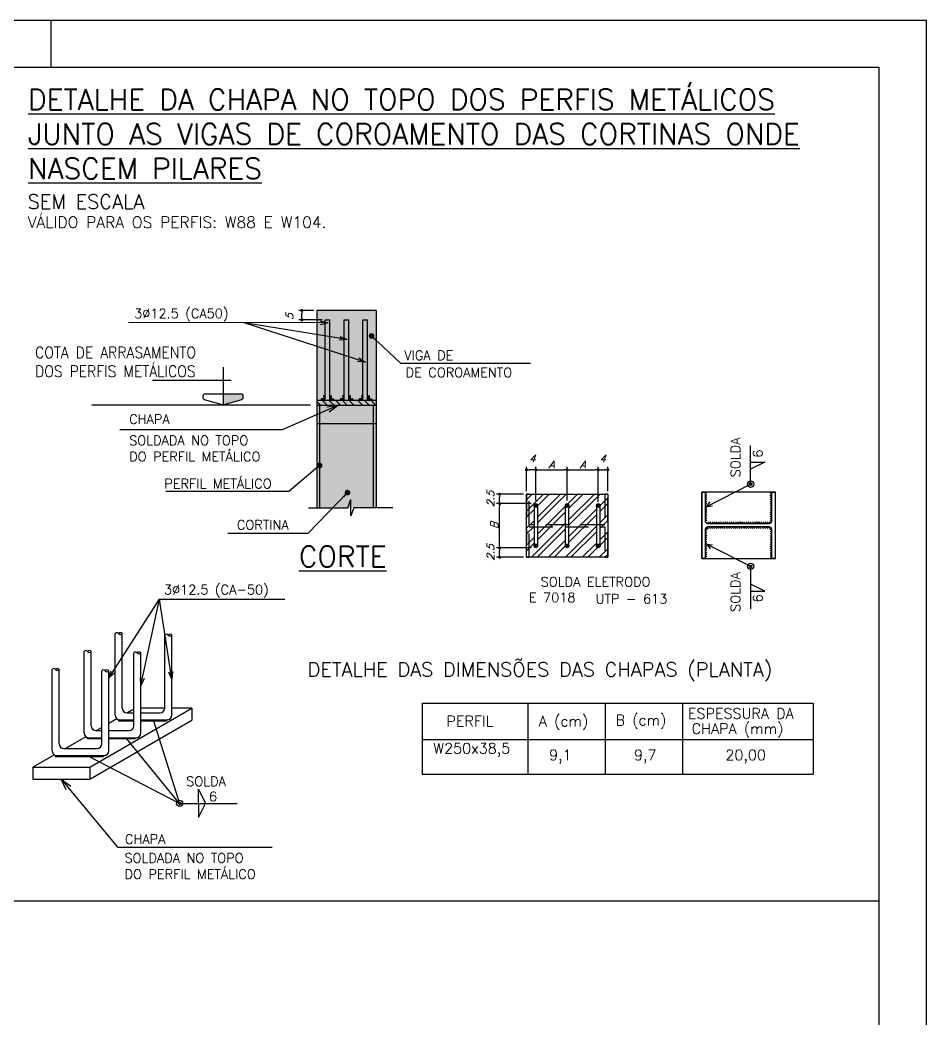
# Model space of a CAD drawing. Header units: millimetres. Extents: x -4122 to 5523, y -2094 to 2406.
# Drawn here: x 4565 to 5523, y 1349 to 2406 of the extents above; entities that cross this region are included whole.
import ezdxf

# ---------------------------------------------------------------- set-up
doc = ezdxf.new("R2010")
doc.units = ezdxf.units.MM
doc.header["$LTSCALE"] = 50
doc.linetypes.add('DASHED', pattern=[0.75, 0.5, -0.25])
for name, color, linetype in [('F-AUX', 2, 'Continuous'), ('F-AUX-RED', 1, 'Continuous'), ('F-AUX-YELLOW', 2, 'Continuous'), ('F-CORTE', 4, 'Continuous'), ('F-COTAS', 106, 'Continuous'), ('F-FERRO', 1, 'Continuous'), ('F-HACHURA', 1, 'Continuous'), ('F-LEADER', 1, 'Continuous'), ('F-MARGEM', 1, 'Continuous'), ('F-METÁLICA', 4, 'Continuous'), ('F-SOLIDO', 71, 'Continuous'), ('F-TEXTO', 6, 'Continuous')]:
    doc.layers.add(name, color=color, linetype=linetype)
doc.styles.add('CP-TEXT-INCL', font='simplex.shx', dxfattribs={"oblique": 20})
doc.styles.add('CP-TEXTO', font='simplex.shx')
doc.styles.add('MCP', font='simplex.shx')
doc.styles.add('R80R', font='simplex.shx', dxfattribs={"width": 1.05})
doc.styles.add('ROMANS', font='simplex.shx')
doc.dimstyles.new('CP-COTAS-50', dxfattribs={"dimscale": 0.64, "dimtxt": 12.5, "dimasz": 5, "dimexe": 5, "dimexo": 5, "dimgap": 2.5, "dimtad": 1, "dimdec": 1, "dimdsep": 46, "dimtxsty": 'CP-TEXT-INCL', "dimblk1": 'DOT', "dimblk2": 'DOT', "dimsah": 1, "dimcen": 9, "dimclrd": 256, "dimclre": 256, "dimclrt": 256, "dimadec": 0, "dimazin": 0, "dimtfac": 1, "dimtdec": 1, "dimtmove": 2, "dimatfit": 3, "dimldrblk": 'DOT', "dimfxl": 0, "dimtolj": 1, "dimarcsym": 0})
doc.dimstyles.new('CP-COTAS-75', dxfattribs={"dimscale": 0.8, "dimtxt": 18.75, "dimasz": 7.5, "dimexe": 7.5, "dimexo": 7.5, "dimgap": 3.75, "dimtad": 1, "dimdsep": 46, "dimtxsty": 'CP-TEXT-INCL', "dimblk1": 'DOT', "dimblk2": 'DOT', "dimsah": 1, "dimcen": 13.5, "dimclrd": 256, "dimclre": 256, "dimclrt": 256, "dimadec": 0, "dimazin": 0, "dimtfac": 1, "dimtofl": 0, "dimtmove": 2, "dimatfit": 3, "dimldrblk": 'DOT', "dimfxl": 0, "dimtolj": 1, "dimarcsym": 0})
pattern_1 = [(35, (-1987.5182, 167.7012), (-0.60642803, 0.86606898), [])]
pattern_2 = [(135, (8868.2965, 5933.8304), (-1.1214095, -1.1214095), [])]

# ---------------------------------------------------------------- blocks, each defined once
blk = doc.blocks.new('A0-4L_900')
at = {"layer": 'F-MARGEM', "color": 2}
blk.add_line((174.4, 90), (174.4, 89), dxfattribs=at)
blk.add_lwpolyline([(0, 0), (0, 90), (192.9, 90), (192.9, 0)], close=True, dxfattribs=at)
at = {"layer": 'F-MARGEM', "color": 7}
blk.add_lwpolyline([(2.5, 89), (191.9, 89), (191.9, 1), (2.5, 1)], close=True, dxfattribs=at)
blk = doc.blocks.new('_DOT')
at = {"color": 0, "linetype": 'ByBlock'}
blk.add_line((-0.5, 0), (-1, 0), dxfattribs=at)
at = {"color": 0, "linetype": 'ByBlock', "const_width": 0.5}
blk.add_lwpolyline([(-0.25, 0, 1), (0.25, 0, 1)], format="xyb", close=True, dxfattribs=at)
blk = doc.blocks.new('*D368')
at = {"layer": 'DEFPOINTS', "color": 0, "transparency": 16777216}
for p in [(4863.2, 2098.6), (4878.8, 2098.6), (4887.7, 2088.7)]:
    blk.add_point(p, dxfattribs=at)
at = {"layer": 'F-COTAS', "lineweight": -2, "transparency": 16777216}
for p, q in [((4875.6, 2098.6), (4860, 2098.6)), ((4863.2, 2091.9), (4863.2, 2095.4)), ((4884.5, 2088.7), (4860, 2088.7))]:
    blk.add_line(p, q, dxfattribs=at)
at = {"layer": 'F-COTAS', "lineweight": -2, "transparency": 16777216, "xscale": 3.2, "yscale": 3.2, "zscale": 3.2}
for p, rotation in [((4863.2, 2098.6), 90), ((4863.2, 2088.7), 270)]:
    blk.add_blockref('_DOT', p, dxfattribs=dict(at, rotation=rotation))
at = {"layer": 'F-COTAS', "transparency": 16777216, "insert": (4850, 2092.1), "char_height": 8, "attachment_point": 5, "rotation": 90, "style": 'CP-TEXT-INCL'}
blk.add_mtext('\\A1;5', dxfattribs=at)
blk = doc.blocks.new('*D369')
at = {"layer": 'DEFPOINTS', "color": 0, "transparency": 16777216}
for p in [(5100.5, 1930.3), (5100.5, 1904.5), (5110.5, 1894.6)]:
    blk.add_point(p, dxfattribs=at)
at = {"layer": 'F-COTAS', "lineweight": -2, "transparency": 16777216}
for p, q in [((5100.5, 1907.7), (5100.5, 1933.5)), ((5110.5, 1897.8), (5110.5, 1933.5)), ((5107.3, 1930.3), (5103.7, 1930.3))]:
    blk.add_line(p, q, dxfattribs=at)
at = {"layer": 'F-COTAS', "lineweight": -2, "transparency": 16777216, "xscale": 3.2, "yscale": 3.2, "zscale": 3.2, "rotation": 180}
blk.add_blockref('_DOT', (5100.5, 1930.3), dxfattribs=at)
at = {"layer": 'F-COTAS', "lineweight": -2, "transparency": 16777216, "xscale": 3.2, "yscale": 3.2, "zscale": 3.2}
blk.add_blockref('_DOT', (5110.5, 1930.3), dxfattribs=at)
at = {"layer": 'F-COTAS', "transparency": 16777216, "insert": (5106.6, 1942.3), "char_height": 8, "attachment_point": 5, "style": 'CP-TEXT-INCL'}
blk.add_mtext('\\A1;4', dxfattribs=at)
blk = doc.blocks.new('*D370')
at = {"layer": 'DEFPOINTS', "color": 0, "transparency": 16777216}
for p in [(5143.4, 1930.3), (5110.5, 1894.6), (5143.4, 1894.6)]:
    blk.add_point(p, dxfattribs=at)
at = {"layer": 'F-COTAS', "lineweight": -2, "transparency": 16777216}
for p, q in [((5110.5, 1897.8), (5110.5, 1933.5)), ((5143.4, 1897.8), (5143.4, 1933.5)), ((5113.7, 1930.3), (5140.2, 1930.3))]:
    blk.add_line(p, q, dxfattribs=at)
at = {"layer": 'F-COTAS', "lineweight": -2, "transparency": 16777216, "xscale": 3.2, "yscale": 3.2, "zscale": 3.2, "rotation": 180}
blk.add_blockref('_DOT', (5110.5, 1930.3), dxfattribs=at)
at = {"layer": 'F-COTAS', "lineweight": -2, "transparency": 16777216, "xscale": 3.2, "yscale": 3.2, "zscale": 3.2}
blk.add_blockref('_DOT', (5143.4, 1930.3), dxfattribs=at)
at = {"layer": 'F-COTAS', "transparency": 16777216, "insert": (5126.9, 1935.9), "char_height": 8, "attachment_point": 5, "style": 'CP-TEXT-INCL'}
blk.add_mtext('\\A1;A', dxfattribs=at)
blk = doc.blocks.new('*D371')
at = {"layer": 'DEFPOINTS', "color": 0, "transparency": 16777216}
for p in [(5176.4, 1930.3), (5143.4, 1894.6), (5176.4, 1893.3)]:
    blk.add_point(p, dxfattribs=at)
at = {"layer": 'F-COTAS', "lineweight": -2, "transparency": 16777216}
for p, q in [((5143.4, 1897.8), (5143.4, 1933.5)), ((5176.4, 1896.5), (5176.4, 1933.5)), ((5146.6, 1930.3), (5173.2, 1930.3))]:
    blk.add_line(p, q, dxfattribs=at)
at = {"layer": 'F-COTAS', "lineweight": -2, "transparency": 16777216, "xscale": 3.2, "yscale": 3.2, "zscale": 3.2, "rotation": 180}
blk.add_blockref('_DOT', (5143.4, 1930.3), dxfattribs=at)
at = {"layer": 'F-COTAS', "lineweight": -2, "transparency": 16777216, "xscale": 3.2, "yscale": 3.2, "zscale": 3.2}
blk.add_blockref('_DOT', (5176.4, 1930.3), dxfattribs=at)
at = {"layer": 'F-COTAS', "transparency": 16777216, "insert": (5159.9, 1935.9), "char_height": 8, "attachment_point": 5, "style": 'CP-TEXT-INCL'}
blk.add_mtext('\\A1;A', dxfattribs=at)
blk = doc.blocks.new('*D372')
at = {"layer": 'DEFPOINTS', "color": 0, "transparency": 16777216}
for p in [(5186.4, 1930.3), (5186.4, 1904.5), (5176.4, 1893.3)]:
    blk.add_point(p, dxfattribs=at)
at = {"layer": 'F-COTAS', "lineweight": -2, "transparency": 16777216}
for p, q in [((5176.4, 1896.5), (5176.4, 1933.5)), ((5186.4, 1907.7), (5186.4, 1933.5)), ((5179.6, 1930.3), (5183.2, 1930.3))]:
    blk.add_line(p, q, dxfattribs=at)
at = {"layer": 'F-COTAS', "lineweight": -2, "transparency": 16777216, "xscale": 3.2, "yscale": 3.2, "zscale": 3.2, "rotation": 180}
blk.add_blockref('_DOT', (5176.4, 1930.3), dxfattribs=at)
at = {"layer": 'F-COTAS', "lineweight": -2, "transparency": 16777216, "xscale": 3.2, "yscale": 3.2, "zscale": 3.2}
blk.add_blockref('_DOT', (5186.4, 1930.3), dxfattribs=at)
at = {"layer": 'F-COTAS', "transparency": 16777216, "insert": (5180.8, 1942.3), "char_height": 8, "attachment_point": 5, "style": 'CP-TEXT-INCL'}
blk.add_mtext('\\A1;4', dxfattribs=at)
blk = doc.blocks.new('*D373')
at = {"layer": 'DEFPOINTS', "color": 0, "transparency": 16777216}
for p in [(5072.1, 1847.9), (5108.5, 1847.9), (5100.5, 1837.9)]:
    blk.add_point(p, dxfattribs=at)
at = {"layer": 'F-COTAS', "lineweight": -2, "transparency": 16777216}
for p, q in [((5105.3, 1847.9), (5068.9, 1847.9)), ((5072.1, 1841.1), (5072.1, 1844.7)), ((5097.3, 1837.9), (5068.9, 1837.9))]:
    blk.add_line(p, q, dxfattribs=at)
at = {"layer": 'F-COTAS', "lineweight": -2, "transparency": 16777216, "xscale": 3.2, "yscale": 3.2, "zscale": 3.2}
for p, rotation in [((5072.1, 1847.9), 90), ((5072.1, 1837.9), 270)]:
    blk.add_blockref('_DOT', p, dxfattribs=dict(at, rotation=rotation))
at = {"layer": 'F-COTAS', "transparency": 16777216, "insert": (5062.5, 1842.9), "char_height": 8, "attachment_point": 5, "rotation": 90, "style": 'CP-TEXT-INCL'}
blk.add_mtext('\\A1;2.5', dxfattribs=at)
blk = doc.blocks.new('*D374')
at = {"layer": 'DEFPOINTS', "color": 0, "transparency": 16777216}
for p in [(5072.1, 1894.6), (5108.5, 1894.6), (5108.5, 1847.9)]:
    blk.add_point(p, dxfattribs=at)
at = {"layer": 'F-COTAS', "lineweight": -2, "transparency": 16777216}
for p, q in [((5105.3, 1894.6), (5068.9, 1894.6)), ((5072.1, 1851.1), (5072.1, 1891.4)), ((5105.3, 1847.9), (5068.9, 1847.9))]:
    blk.add_line(p, q, dxfattribs=at)
at = {"layer": 'F-COTAS', "lineweight": -2, "transparency": 16777216, "xscale": 3.2, "yscale": 3.2, "zscale": 3.2}
for p, rotation in [((5072.1, 1894.6), 90), ((5072.1, 1847.9), 270)]:
    blk.add_blockref('_DOT', p, dxfattribs=dict(at, rotation=rotation))
at = {"layer": 'F-COTAS', "transparency": 16777216, "insert": (5066.5, 1871.2), "char_height": 8, "attachment_point": 5, "rotation": 90, "style": 'CP-TEXT-INCL'}
blk.add_mtext('\\A1;B', dxfattribs=at)
blk = doc.blocks.new('*D375')
at = {"layer": 'DEFPOINTS', "color": 0, "transparency": 16777216}
for p in [(5072.1, 1904.5), (5100.5, 1904.5), (5108.5, 1894.6)]:
    blk.add_point(p, dxfattribs=at)
at = {"layer": 'F-COTAS', "lineweight": -2, "transparency": 16777216}
for p, q in [((5097.3, 1904.5), (5068.9, 1904.5)), ((5105.3, 1894.6), (5068.9, 1894.6)), ((5072.1, 1897.8), (5072.1, 1901.3))]:
    blk.add_line(p, q, dxfattribs=at)
at = {"layer": 'F-COTAS', "lineweight": -2, "transparency": 16777216, "xscale": 3.2, "yscale": 3.2, "zscale": 3.2}
for p, rotation in [((5072.1, 1904.5), 90), ((5072.1, 1894.6), 270)]:
    blk.add_blockref('_DOT', p, dxfattribs=dict(at, rotation=rotation))
at = {"layer": 'F-COTAS', "transparency": 16777216, "insert": (5062.5, 1899.5), "char_height": 8, "attachment_point": 5, "rotation": 90, "style": 'CP-TEXT-INCL'}
blk.add_mtext('\\A1;2.5', dxfattribs=at)

msp = doc.modelspace()

# ---------------------------------------------------------------- hatches: boundary and pattern name
at = {"layer": 'F-AUX-RED'}
h = msp.add_hatch(dxfattribs=at)
h.set_pattern_fill('ANSI31', color=256, scale=0.333, angle=350, style=0)
h.set_pattern_definition(pattern_1)
h.paths.add_polyline_path([(4654.706, 1628.433, -0.0341931), (4654.025, 1628.387), (4604.075, 1628.387), (4602.442, 1627.444), (4652.992, 1627.444)])
at = {"layer": 'F-FERRO'}
h = msp.add_hatch(color=256, dxfattribs=at)
h.dxf.hatch_style = 1
edge = h.paths.add_edge_path()
edge.add_arc((5110.459, 1892.556), 1.998, 0, 360)
h = msp.add_hatch(color=256, dxfattribs=at)
h.dxf.hatch_style = 1
edge = h.paths.add_edge_path()
edge.add_arc((5143.426, 1892.556), 1.998, 0, 360)
h = msp.add_hatch(color=256, dxfattribs=at)
h.dxf.hatch_style = 1
edge = h.paths.add_edge_path()
edge.add_arc((5176.393, 1892.556), 1.998, 0, 360)
h = msp.add_hatch(color=256, dxfattribs=at)
h.dxf.hatch_style = 1
edge = h.paths.add_edge_path()
edge.add_arc((5110.459, 1849.932), 1.998, 0, 360)
h = msp.add_hatch(color=256, dxfattribs=at)
h.dxf.hatch_style = 1
edge = h.paths.add_edge_path()
edge.add_arc((5143.426, 1849.932), 1.998, 0, 360)
h = msp.add_hatch(color=256, dxfattribs=at)
h.dxf.hatch_style = 1
edge = h.paths.add_edge_path()
edge.add_arc((5176.393, 1849.932), 1.998, 0, 360)
at = {"layer": 'F-HACHURA'}
h = msp.add_hatch(dxfattribs=at)
h.set_pattern_fill('ANSI32', color=256, scale=1.332)
h.set_pattern_definition([(45, (-21315.076, 357.32), (-8.971276, 8.971276), []), (45, (-21309.095, 357.32), (-8.971276, 8.971276), [])])
h.paths.add_polyline_path([(5186.383, 1904.544), (5100.469, 1904.544), (5100.469, 1837.944), (5186.383, 1837.944)])
h.paths.add_polyline_path([(5141.428, 1892.556, -1), (5145.424, 1892.556), (5145.424, 1849.932, -1), (5141.428, 1849.932)], flags=16)
h.paths.add_polyline_path([(5112.457, 1849.932, -1), (5108.461, 1849.932), (5108.461, 1892.556, -1), (5112.457, 1892.556)], flags=16)
h.paths.add_polyline_path([(5174.395, 1892.556, -1), (5178.391, 1892.556), (5178.391, 1849.932, -1), (5174.395, 1849.932)], flags=16)
h = msp.add_hatch(dxfattribs=at)
h.set_pattern_fill('ANSI31', color=256, scale=0.4995, angle=90, style=0)
h.set_pattern_definition(pattern_2)
h.paths.add_polyline_path([(5292.408, 1875.362, -0.41476783), (5291.182, 1876.586), (5291.163, 1906.724), (5289.365, 1906.724), (5289.384, 1876.583, 0.41362186), (5292.403, 1873.564), (5356.844, 1873.564, 0.41399164), (5359.863, 1876.587), (5359.844, 1906.724), (5358.046, 1906.724), (5358.065, 1876.587, -0.41497469), (5356.839, 1875.362)])
h = msp.add_hatch(dxfattribs=at)
h.set_pattern_fill('ANSI31', color=256, scale=0.4995, angle=90, style=0)
h.set_pattern_definition(pattern_2)
h.paths.add_polyline_path([(5289.394, 1866.945), (5289.413, 1836.794), (5291.211, 1836.794), (5291.202, 1851.758), (5291.174, 1851.797), (5291.202, 1851.794), (5291.192, 1866.944, -0.41497469), (5292.418, 1868.169), (5356.849, 1868.169, -0.41476783), (5358.075, 1866.946), (5358.094, 1836.794), (5359.892, 1836.794), (5359.873, 1866.949, 0.41362186), (5356.854, 1869.968), (5292.413, 1869.968, 0.41399164)])
at = {"layer": 'F-LEADER'}
h = msp.add_hatch(dxfattribs=at)
h.set_pattern_fill('ANSI31', color=256, scale=0.333, angle=350, style=0)
h.set_pattern_definition(pattern_1)
h.paths.add_polyline_path([(4685.358, 1666.192), (4670.645, 1666.192), (4669.013, 1665.249), (4685.358, 1665.249)])
h = msp.add_hatch(dxfattribs=at)
h.set_pattern_fill('ANSI31', color=256, scale=0.333, angle=350, style=0)
h.set_pattern_definition(pattern_1)
h.paths.add_polyline_path([(4721.276, 1666.239, -0.0341931), (4720.595, 1666.192), (4692.85, 1666.192), (4692.85, 1665.249), (4719.563, 1665.249)])
h = msp.add_hatch(dxfattribs=at)
h.set_pattern_fill('ANSI31', color=256, scale=0.333, angle=350, style=0)
h.set_pattern_definition(pattern_1)
h.paths.add_polyline_path([(4651.528, 1647.289), (4637.905, 1647.289), (4636.272, 1646.347), (4651.528, 1646.347)])
h = msp.add_hatch(dxfattribs=at)
h.set_pattern_fill('ANSI31', color=256, scale=0.333, angle=350, style=0)
h.set_pattern_definition(pattern_1)
h.paths.add_polyline_path([(4688.536, 1647.336, -0.0341931), (4687.855, 1647.289), (4659.02, 1647.289), (4659.02, 1646.347), (4686.822, 1646.347)])
at = {"layer": 'F-SOLIDO'}
for points in [[(4941.509, 2098.649), (4878.771, 2098.649), (4878.771, 1978.769), (4878.771, 1890.266), (4941.509, 1890.266), (4941.509, 1978.769)], [(4798.843, 2010.621, -0.41421356), (4800.841, 2008.623), (4800.841, 2006.113, -0.33120617), (4799.417, 2004.199), (4780.436, 1998.805, -0.07299342), (4779.862, 1998.721), (4779.862, 2010.621)]]:
    msp.add_hatch(color=256, dxfattribs=at).paths.add_polyline_path(points)

# ---------------------------------------------------------------- linework, layer by layer
at = {"layer": 'F-AUX', "color": 2}
for p, q in [((4779.862, 2038.792), (4779.862, 1998.721)), ((4788.253, 2024.742), (4705.307, 2024.742))]:
    msp.add_line(p, q, dxfattribs=at)
at = {"layer": 'F-AUX', "color": 1}
for p, q in [((4872.111, 1998.749), (4641.076, 1998.749)), ((4911.623, 1890.266), (4914.735, 1898.818)), ((4914.735, 1881.714), (4914.735, 1898.818)), ((4870.213, 1890.266), (4911.623, 1890.266)), ((4917.848, 1890.266), (4914.735, 1881.714)), ((4959.257, 1890.266), (4917.848, 1890.266))]:
    msp.add_line(p, q, dxfattribs=at)
at = {"layer": 'F-AUX'}
for p, q in [((5337.424, 1915.141), (5337.424, 1956.062)), ((5337.424, 1938.493), (5352.472, 1938.493)), ((5352.472, 1938.493), (5337.424, 1931.154)), ((5337.424, 1938.493), (5352.472, 1938.493)), ((5352.472, 1938.493), (5337.424, 1931.154)), ((5291.174, 1891.721), (5337.424, 1915.141)), ((5291.174, 1891.721), (5294.567, 1896.546)), ((5291.174, 1891.721), (5297.035, 1892.381)), ((5291.174, 1851.797), (5337.424, 1828.377)), ((5291.174, 1851.797), (5297.035, 1851.137)), ((5291.174, 1851.797), (5294.567, 1846.972)), ((5337.424, 1828.377), (5337.424, 1783.46)), ((5352.472, 1802.273), (5337.424, 1809.612)), ((5337.424, 1802.273), (5352.472, 1802.273)), ((4753.945, 1577.928), (4753.945, 1592.975)), ((4753.945, 1592.975), (4761.284, 1577.928)), ((4753.945, 1577.928), (4753.945, 1592.975)), ((4753.945, 1592.975), (4761.284, 1577.928)), ((4753.945, 1577.928), (4753.945, 1562.88)), ((4753.945, 1562.88), (4761.284, 1577.928)), ((4753.945, 1577.928), (4753.945, 1562.88)), ((4753.945, 1562.88), (4761.284, 1577.928))]:
    msp.add_line(p, q, dxfattribs=at)
at = {"layer": 'F-AUX', "color": 4}
for p, q in [((4990.355, 1683.967, 0), (4990.355, 1608.709, 0)), ((4990.355, 1683.967, 0), (5403.714, 1683.967, 0)), ((5403.714, 1683.967, 0), (5403.714, 1608.709, 0)), ((4990.355, 1608.709, 0), (5403.714, 1608.709, 0))]:
    msp.add_line(p, q, dxfattribs=at)
at = {"layer": 'F-AUX', "color": 2}
msp.add_lwpolyline([(4780.436, 1998.805, -0.14676884), (4779.288, 1998.805), (4760.307, 2004.199, -0.33120617), (4758.883, 2006.113), (4758.883, 2008.623, -0.41421356), (4760.881, 2010.621), (4798.843, 2010.621, -0.41421356), (4800.841, 2008.623), (4800.841, 2006.113, -0.33120617), (4799.417, 2004.199), (4780.436, 1998.805, -0.14676884), (4779.288, 1998.805)], format="xyb", dxfattribs=at)
at = {"layer": 'F-AUX'}
for centre, radius in [((5337.424, 1915.141), 3.347), ((5337.424, 1915.141), 1.349), ((5337.424, 1828.377), 3.347), ((5337.424, 1828.377), 1.349), ((4733.903, 1577.928), 3.347), ((4733.903, 1577.928), 1.349)]:
    msp.add_circle(centre, radius, dxfattribs=at)
at = {"layer": 'F-AUX-RED'}
msp.add_lwpolyline([(4556.603, 2355.507), (5472.834, 2355.507), (5472.834, 1474.711), (4556.603, 1474.711)], close=True, dxfattribs=at)
at = {"layer": 'F-AUX-YELLOW', "linetype": 'Continuous'}
for p, q in [((4887.662, 2003.824), (4887.662, 2088.659)), ((4887.662, 2088.659), (4892.657, 2088.659)), ((4892.657, 2003.824), (4892.657, 2088.659)), ((4907.642, 2003.824), (4907.642, 2088.659)), ((4907.642, 2088.659), (4912.637, 2088.659)), ((4912.637, 2003.824), (4912.637, 2088.659)), ((4927.622, 2003.824), (4927.622, 2088.659)), ((4927.622, 2088.659), (4932.617, 2088.659)), ((4932.617, 2003.824), (4932.617, 2088.659)), ((4887.662, 2006.432), (4885.876, 2008.219)), ((4887.662, 2008.582), (4886.345, 2008.582)), ((4886.345, 2007.614), (4886.345, 2005.148)), ((4887.662, 2007.845), (4886.925, 2008.582)), ((4892.657, 2008.582), (4893.975, 2008.582)), ((4892.657, 2007.845), (4893.395, 2008.582)), ((4892.657, 2006.432), (4894.444, 2008.219)), ((4893.975, 2007.614), (4893.975, 2005.148)), ((4907.86, 2006.432), (4906.073, 2008.219)), ((4907.86, 2008.582), (4906.542, 2008.582)), ((4906.542, 2007.614), (4906.542, 2005.148)), ((4907.86, 2007.845), (4907.122, 2008.582)), ((4912.855, 2007.845), (4913.592, 2008.582)), ((4912.855, 2008.582), (4914.173, 2008.582)), ((4912.855, 2006.432), (4914.642, 2008.219)), ((4914.173, 2007.614), (4914.173, 2005.148)), ((4927.84, 2006.432), (4926.053, 2008.219)), ((4927.84, 2008.582), (4926.522, 2008.582)), ((4926.522, 2007.614), (4926.522, 2005.148)), ((4927.84, 2007.845), (4927.102, 2008.582)), ((4932.835, 2007.845), (4933.572, 2008.582)), ((4932.835, 2008.582), (4934.153, 2008.582)), ((4932.835, 2006.432), (4934.622, 2008.219)), ((4934.153, 2007.614), (4934.153, 2005.148)), ((4878.771, 2003.824), (4878.771, 1998.749)), ((4878.771, 2003.824), (4941.509, 2003.824)), ((4882.63, 1998.749), (4878.771, 2002.608)), ((4878.771, 1998.749), (4941.509, 1998.749)), ((4878.771, 1998.749), (4878.771, 1890.266)), ((4881.768, 1998.749), (4881.768, 1890.266)), ((4884.62, 2003.824), (4883.416, 2005.027)), ((4886.345, 2005.148), (4883.798, 2005.148)), ((4889.694, 1998.749), (4884.62, 2003.824)), ((4886.032, 2003.824), (4884.708, 2005.148)), ((4887.445, 2003.824), (4886.121, 2005.148)), ((4887.662, 2005.019), (4886.345, 2006.337)), ((4896.758, 1998.749), (4891.683, 2003.824)), ((4892.657, 2005.019), (4893.975, 2006.337)), ((4892.875, 2003.824), (4894.199, 2005.148)), ((4893.975, 2005.148), (4896.522, 2005.148)), ((4894.288, 2003.824), (4895.611, 2005.148)), ((4895.7, 2003.824), (4896.904, 2005.027)), ((4903.822, 1998.749), (4898.747, 2003.824)), ((4904.817, 2003.824), (4903.614, 2005.027)), ((4906.542, 2005.148), (4903.995, 2005.148)), ((4906.23, 2003.824), (4904.906, 2005.148)), ((4910.886, 1998.749), (4905.812, 2003.824)), ((4907.642, 2003.824), (4906.319, 2005.148)), ((4907.86, 2005.019), (4906.542, 2006.337)), ((4912.855, 2005.019), (4914.173, 2006.337)), ((4917.95, 1998.749), (4912.875, 2003.824)), ((4913.072, 2003.824), (4914.396, 2005.148)), ((4914.173, 2005.148), (4916.72, 2005.148)), ((4914.485, 2003.824), (4915.809, 2005.148)), ((4915.898, 2003.824), (4917.101, 2005.027)), ((4927.012, 1998.749), (4921.938, 2003.824)), ((4924.797, 2003.824), (4923.594, 2005.027)), ((4926.522, 2005.148), (4923.975, 2005.148)), ((4926.21, 2003.824), (4924.886, 2005.148)), ((4927.622, 2003.824), (4926.299, 2005.148)), ((4927.84, 2005.019), (4926.522, 2006.337)), ((4934.076, 1998.749), (4929.001, 2003.824)), ((4932.835, 2005.019), (4934.153, 2006.337)), ((4933.052, 2003.824), (4934.376, 2005.148)), ((4934.153, 2005.148), (4936.7, 2005.148)), ((4934.465, 2003.824), (4935.789, 2005.148)), ((4935.878, 2003.824), (4937.081, 2005.027)), ((4941.14, 1998.749), (4936.065, 2003.824)), ((4938.512, 1998.749), (4938.512, 1890.266)), ((4941.509, 2003.824), (4941.509, 1998.749)), ((4941.509, 1998.749), (4941.509, 1890.266)), ((4665.65, 1671.187), (4665.65, 1757.314)), ((4673.143, 1678.679), (4673.143, 1757.314)), ((4718.098, 1678.679), (4718.098, 1755.715)), ((4725.59, 1671.187), (4725.59, 1755.715)), ((4632.91, 1652.284), (4632.91, 1738.412)), ((4640.403, 1659.777), (4640.403, 1738.412)), ((4685.358, 1659.777), (4685.358, 1736.813)), ((4692.85, 1652.284), (4692.85, 1736.813)), ((4599.08, 1633.382), (4599.08, 1719.509)), ((4606.573, 1640.874), (4606.573, 1719.509)), ((4651.528, 1640.874), (4651.528, 1717.91)), ((4659.02, 1633.382), (4659.02, 1717.91)), ((4638.778, 1616.071), (4746.923, 1678.508)), ((4678.138, 1673.684), (4685.358, 1673.684)), ((4685.358, 1677.57), (4678.628, 1673.684)), ((4718.095, 1678.508), (4692.85, 1678.508)), ((4692.85, 1673.684), (4713.103, 1673.684)), ((4746.923, 1678.508), (4725.59, 1678.508)), ((4746.923, 1678.508), (4746.923, 1665.821)), ((4638.778, 1603.383), (4746.923, 1665.821)), ((4667.534, 1667.279), (4659.02, 1662.364)), ((4670.646, 1666.192), (4669.013, 1665.249)), ((4669.013, 1665.249), (4685.358, 1665.249)), ((4670.645, 1666.192), (4685.358, 1666.192)), ((4692.85, 1666.192), (4720.595, 1666.192)), ((4692.85, 1665.249), (4719.563, 1665.249)), ((4721.276, 1666.239), (4719.563, 1665.249)), ((4634.794, 1648.377), (4613.147, 1635.879)), ((4645.398, 1654.782), (4651.528, 1654.782)), ((4651.528, 1658.038), (4645.888, 1654.782)), ((4659.02, 1654.782), (4680.363, 1654.782)), ((4637.905, 1647.289), (4636.272, 1646.347)), ((4636.272, 1646.347), (4651.528, 1646.347)), ((4637.905, 1647.289), (4651.528, 1647.289)), ((4659.02, 1647.289), (4687.855, 1647.289)), ((4659.02, 1646.347), (4686.822, 1646.347)), ((4688.536, 1647.336), (4686.822, 1646.347)), ((4601.455, 1629.129), (4578.838, 1616.071)), ((4604.075, 1628.387), (4602.442, 1627.444)), ((4602.442, 1627.444), (4652.992, 1627.444)), ((4604.075, 1628.387), (4654.025, 1628.387)), ((4611.568, 1635.879), (4646.533, 1635.879)), ((4654.706, 1628.433), (4652.992, 1627.444)), ((4578.838, 1616.071), (4578.838, 1603.383)), ((4578.838, 1616.071), (4638.778, 1616.071)), ((4638.778, 1616.071), (4638.778, 1603.383)), ((4578.838, 1603.383), (4638.778, 1603.383))]:
    msp.add_line(p, q, dxfattribs=at)
at = {"layer": 'F-AUX-YELLOW', "color": 3, "linetype": 'Continuous'}
for p, q in [((5100.469, 1837.944), (5100.469, 1904.544)), ((5100.469, 1904.544), (5186.383, 1904.544)), ((5186.383, 1904.544), (5186.383, 1837.944)), ((5186.383, 1837.944), (5100.469, 1837.944))]:
    msp.add_line(p, q, dxfattribs=at)
at = {"layer": 'F-AUX-YELLOW'}
for p, q in [((5101.985, 1683.967, 0), (5101.985, 1608.709, 0)), ((5183.513, 1683.967, 0), (5183.513, 1608.709, 0)), ((5265.323, 1683.967, 0), (5265.323, 1645.339, 0)), ((4990.355, 1645.339, 0), (5403.714, 1645.339, 0)), ((5101.985, 1645.339, 0), (5101.985, 1608.709, 0)), ((5183.513, 1645.339, 0), (5183.513, 1608.709, 0)), ((5265.323, 1645.339, 0), (5265.323, 1608.709, 0))]:
    msp.add_line(p, q, dxfattribs=at)
at = {"layer": 'F-AUX-YELLOW', "linetype": 'Continuous'}
for centre, radius, start, end in [((4886.345, 2008.098), 0.484, 90, 270), ((4893.975, 2008.098), 0.484, 270, 90), ((4906.542, 2008.098), 0.484, 90, 270), ((4914.173, 2008.098), 0.484, 270, 90), ((4926.522, 2008.098), 0.484, 90, 270), ((4934.153, 2008.098), 0.484, 270, 90), ((4883.798, 2004.486), 0.662, 90, 268.17148), ((4896.522, 2004.486), 0.662, 271.82852, 90), ((4903.995, 2004.486), 0.662, 90, 268.171436), ((4916.72, 2004.486), 0.662, 271.82852, 90), ((4923.975, 2004.486), 0.662, 90, 268.171436), ((4936.7, 2004.486), 0.662, 271.82852, 90), ((4670.645, 1671.187), 4.995, 180, 270), ((4678.138, 1678.679), 4.995, 180, 270), ((4713.103, 1678.679), 4.995, 270, 0), ((4720.595, 1671.187), 4.995, 270, 0), ((4645.398, 1659.777), 4.995, 180, 270), ((4680.363, 1659.777), 4.995, 270, 0), ((4637.905, 1652.284), 4.995, 180, 270), ((4687.855, 1652.284), 4.995, 270, 0), ((4611.568, 1640.874), 4.995, 180, 270), ((4646.533, 1640.874), 4.995, 270, 0), ((4604.075, 1633.382), 4.995, 180, 270), ((4654.025, 1633.382), 4.995, 270, 0)]:
    msp.add_arc(centre, radius, start, end, dxfattribs=at)
at = {"layer": 'F-AUX-YELLOW', "ltscale": 100}
for centre, start, end in [((4667.524, 1755.933), 36.398516, 143.601484), ((4671.27, 1755.933), 36.398516, 143.601484), ((4671.27, 1758.695), 216.398516, 323.601484), ((4719.971, 1754.335), 36.398516, 143.601484), ((4723.717, 1754.335), 36.398516, 143.601484), ((4723.717, 1757.096), 216.398516, 323.601484), ((4634.783, 1737.031), 36.398516, 143.601484), ((4638.53, 1737.031), 36.398516, 143.601484), ((4638.53, 1739.793), 216.398516, 323.601484), ((4687.231, 1735.432), 36.398516, 143.601484), ((4690.977, 1735.432), 36.398516, 143.601484), ((4690.977, 1738.194), 216.398516, 323.601484), ((4600.953, 1718.128), 36.398516, 143.601484), ((4604.7, 1718.128), 36.398516, 143.601484), ((4604.7, 1720.89), 216.398516, 323.601484), ((4653.401, 1716.529), 36.398516, 143.601484), ((4657.147, 1716.529), 36.398516, 143.601484), ((4657.147, 1719.291), 216.398516, 323.601484)]:
    msp.add_arc(centre, 2.327, start, end, dxfattribs=at)
at = {"layer": 'F-CORTE'}
for p, q in [((4878.771, 2098.649), (4878.771, 1978.769)), ((4941.509, 2098.649), (4878.771, 2098.649)), ((4941.509, 2098.649), (4941.509, 1978.769)), ((4941.509, 1978.769), (4878.771, 1978.769))]:
    msp.add_line(p, q, dxfattribs=at)
msp.add_lwpolyline([(5363.714, 1836.794), (5363.714, 1906.724), (5285.792, 1906.724), (5285.792, 1836.794)], close=True, dxfattribs=at)
at = {"layer": 'F-FERRO', "linetype": 'Continuous'}
for points in [[(5108.461, 1892.556), (5108.461, 1849.932)], [(5112.457, 1849.932), (5112.457, 1892.556)], [(5141.428, 1892.556), (5141.428, 1849.932)], [(5145.424, 1849.932), (5145.424, 1892.556)], [(5174.395, 1892.556), (5174.395, 1849.932)], [(5178.391, 1849.932), (5178.391, 1892.556)]]:
    msp.add_lwpolyline(points, dxfattribs=at)
at = {"layer": 'F-FERRO'}
for centre in [(5110.459, 1892.556), (5143.426, 1892.556), (5176.393, 1892.556), (5110.459, 1849.932), (5143.426, 1849.932), (5176.393, 1849.932)]:
    msp.add_circle(centre, 1.998, dxfattribs=at)
at = {"layer": 'F-LEADER'}
for p, q in [((4712.432, 1793.737), (4844.952, 1793.737)), ((4706.206, 1665.249), (4733.903, 1577.928)), ((4733.903, 1577.928), (4677.753, 1646.347)), ((4733.903, 1577.928), (4637.768, 1627.444)), ((4733.903, 1577.928), (4794.544, 1577.928))]:
    msp.add_line(p, q, dxfattribs=at)
at = {"layer": 'F-METÁLICA', "color": 1, "linetype": 'DASHED'}
msp.add_lwpolyline([(5100.469, 1837.944), (5103.499, 1837.944), (5103.499, 1870.228), (5183.353, 1870.228), (5183.353, 1837.944), (5186.383, 1837.944), (5186.383, 1904.544), (5183.353, 1904.544), (5183.353, 1872.26), (5103.499, 1872.26), (5103.499, 1904.544), (5100.469, 1904.544), (5100.469, 1853.595)], dxfattribs=at)
at = {"layer": 'F-METÁLICA', "color": 2, "linetype": 'DASHED', "ltscale": 20}
msp.add_lwpolyline([(5363.489, 1836.808), (5359.892, 1836.804), (5359.873, 1866.949, 0.41421356), (5356.848, 1869.968), (5292.413, 1869.968, 0.41421357), (5289.394, 1866.943), (5289.413, 1836.798), (5285.816, 1836.794), (5285.769, 1906.724), (5289.365, 1906.728), (5289.384, 1876.583, 0.41421356), (5292.409, 1873.564), (5356.844, 1873.564, 0.41421356), (5359.863, 1876.589), (5359.844, 1906.734), (5363.441, 1906.737), (5363.489, 1836.808)], format="xyb", dxfattribs=at)
at = {"layer": 'F-METÁLICA', "color": 1, "ltscale": 20}
msp.add_arc((5292.416, 1866.946), 1.224, 90.090992, 180.057915, dxfattribs=at)

# ---------------------------------------------------------------- block references
at = {"layer": 'F-MARGEM', "linetype": 'Continuous', "xscale": 50, "yscale": 50, "zscale": 50}
msp.add_blockref('A0-4L_900', (-4122.166, -2094.493), dxfattribs=at)

# ---------------------------------------------------------------- texts
at = {"layer": 'F-AUX-YELLOW', "style": 'ROMANS'}
for s, p in [('W250x38,5', (5002.057, 1630.499, 0)), ('9,1', (5124.519, 1623.441, 0)), ('9,7', (5214.11, 1623.441, 0)), ('20,00', (5310.748, 1623.441, 0))]:
    msp.add_text(s, height=11.1, dxfattribs=at).set_placement(p)
at = {"layer": 'F-TEXTO', "color": 2}
for s, height, style, p in [('SEM ESCALA', 14.985, 'CP-TEXTO', (4573.195, 2206.124)), ('3%%C12.5 (CA50)', 9.99, 'ROMANS', (4685.801, 2090.534)), ('VIGA DE', 9.99, 'ROMANS', (4971.366, 2046.239)), ('DE COROAMENTO', 9.99, 'ROMANS', (4972.755, 2028.194)), ('CHAPA ', 9.99, 'ROMANS', (4680.53, 1978.785)), ('SOLDADA NO TOPO', 9.99, 'ROMANS', (4680.53, 1956.41)), ('DO PERFIL METÁLICO', 9.99, 'ROMANS', (4680.53, 1939.284)), ('PERFIL METÁLICO', 9.99, 'ROMANS', (4717.696, 1910.68)), ('CORTINA', 9.99, 'ROMANS', (4794.392, 1867.251)), ('3%%C12.5 (CA-50)', 9.99, 'ROMANS', (4717.251, 1798.732)), ('SOLDA ELETRODO', 9.99, 'ROMANS', (5115.557, 1806.911)), ('E 7018', 9.99, 'ROMANS', (5103.07, 1790.415)), ('UTP - 613', 9.99, 'ROMANS', (5173.591, 1789.108)), ('SOLDA', 9.99, 'ROMANS', (4740.826, 1596.25)), ('CHAPA ', 9.99, 'ROMANS', (4676.064, 1535.21)), ('SOLDADA NO TOPO', 9.99, 'ROMANS', (4675.588, 1515.286)), ('DO PERFIL METÁLICO', 9.99, 'ROMANS', (4675.588, 1498.16))]:
    msp.add_text(s, height=height, dxfattribs=dict(at, style=style)).set_placement(p)
at = {"layer": 'F-TEXTO', "color": 3, "style": 'MCP', "width": 0.9}
for s, p in [('COTA DE ARRASAMENTO', (4581.063, 2048.262)), ('DOS PERFIS METÁLICOS', (4581.063, 2028.393))]:
    msp.add_text(s, height=11.988, dxfattribs=at).set_placement(p)
at = {"layer": 'F-TEXTO', "color": 2, "style": 'ROMANS'}
for p in [(5326.39, 1922.43), (5326.39, 1780.209)]:
    msp.add_text('SOLDA', height=9.99, rotation=90, dxfattribs=at).set_placement(p)
at = {"layer": 'F-TEXTO', "color": 4, "style": 'CP-TEXTO'}
for s, height, p in [('%%UCORTE', 21.8531, (4859.847, 1827.82)), ('DETALHE DAS DIMENSÕES DAS CHAPAS (PLANTA)', 14.985, (4869.041, 1711.938))]:
    msp.add_text(s, height=height, dxfattribs=at).set_placement(p)
at = {"layer": 'F-TEXTO', "color": 3, "style": 'ROMANS'}
for s, p in [('PERFIL', (5015.947, 1659.251, 0)), ('A (cm)', (5113.541, 1659.251, 0)), ('B (cm)', (5194.664, 1660.33, 0)), ('ESPESSURA DA', (5271.24, 1667.295, 0)), ('CHAPA (mm)', (5275.122, 1651.332, 0))]:
    msp.add_text(s, height=11.1, dxfattribs=at).set_placement(p)
at = {"layer": 'F-TEXTO', "insert": (4573.641, 2332.439), "char_height": 21.853125, "width": 899.19312, "attachment_point": 1, "style": 'MCP'}
msp.add_mtext('{\\LDETALHE DA CHAPA NO TOPO DOS PERFIS METÁLICOS JUNTO AS VIGAS DE COROAMENTO DAS CORTINAS ONDE NASCEM PILARES }', dxfattribs=at)
at = {"layer": 'F-TEXTO', "color": 3, "insert": (4573.319, 2197.807), "char_height": 12, "width": 830.30566, "attachment_point": 1, "style": 'CP-TEXTO'}
msp.add_mtext('VÁLIDO PARA OS PERFIS: W88 E W104. ', dxfattribs=at)
at = {"layer": 'F-TEXTO', "color": 2, "linetype": 'Continuous', "char_height": 9.99, "width": 215.82517, "attachment_point": 1, "rotation": 90, "style": 'R80R'}
for insert in [(5339.97, 1942.984), (5339.97, 1790.008)]:
    msp.add_mtext('\\A1;6', dxfattribs=dict(at, insert=insert))
at = {"layer": 'F-TEXTO', "color": 2, "linetype": 'Continuous', "insert": (4764.749, 1590.302), "char_height": 9.99, "width": 134.89073, "attachment_point": 1, "style": 'R80R'}
msp.add_mtext('\\A1;6', dxfattribs=at)

# ---------------------------------------------------------------- dimensions: what is measured, and where the dimension line sits
at = {"layer": 'F-COTAS'}
dim = msp.add_linear_dim(base=(4863.211, 2098.649), p1=(4887.662, 2088.659), p2=(4878.771, 2098.649), angle=90, text='5', dimstyle='CP-COTAS-50', dxfattribs=at)
dim.commit()
dim.dimension.update_dxf_attribs({"geometry": '*D368', "text_midpoint": (4849.955, 2092.145), "dimtype": 160})
for base, p1, p2, picture, middle in [((5100.469, 1930.263), (5110.459, 1894.554), (5100.469, 1904.544), '*D369', (5106.575, 1942.251)), ((5186.383, 1930.263), (5176.393, 1893.285), (5186.383, 1904.544), '*D372', (5180.768, 1942.251))]:
    dim = msp.add_linear_dim(base=base, p1=p1, p2=p2, text='4', dimstyle='CP-COTAS-50', dxfattribs=at)
    dim.commit()
    dim.dimension.update_dxf_attribs({"geometry": picture, "text_midpoint": middle, "dimtype": 160})
for base, p1, p2, picture, middle in [((5143.426, 1930.263), (5110.459, 1894.554), (5143.426, 1894.554), '*D370', (5126.943, 1935.863)), ((5176.393, 1930.263), (5143.426, 1894.554), (5176.393, 1893.285), '*D371', (5159.91, 1935.863))]:
    dim = msp.add_linear_dim(base=base, p1=p1, p2=p2, text='A', dimstyle='CP-COTAS-50', dxfattribs=at)
    dim.commit()
    dim.dimension.update_dxf_attribs({"geometry": picture, "text_midpoint": middle})
for base, p1, p2, text, picture, middle in [((5072.054, 1904.544), (5108.461, 1894.554), (5100.469, 1904.544), '2.5', '*D375', (5062.454, 1899.549)), ((5072.054, 1894.554), (5108.461, 1847.934), (5108.461, 1894.554), 'B', '*D374', (5066.454, 1871.244)), ((5072.054, 1847.934), (5100.469, 1837.944), (5108.461, 1847.934), '2.5', '*D373', (5062.454, 1842.939))]:
    dim = msp.add_linear_dim(base=base, p1=p1, p2=p2, angle=90, text=text, dimstyle='CP-COTAS-50', dxfattribs=at)
    dim.commit()
    dim.dimension.update_dxf_attribs({"geometry": picture, "text_midpoint": middle})

# ---------------------------------------------------------------- leaders
at = {"layer": 'F-LEADER'}
for points, override in [([(4890.51, 2085.5), (4679.696, 2085.792)], {"dimasz": 10, "dimgap": 3.75, "dimtad": 0, "dimldrblk": 'OPEN30'}), ([(4910.823, 2067.958), (4802.238, 2085.594)], {"dimasz": 10, "dimtad": 0, "dimldrblk": 'OPEN30'}), ([(4930.171, 2044.196), (4802.238, 2085.594)], {"dimasz": 10, "dimtad": 0, "dimldrblk": 'OPEN30'}), ([(4936.767, 2071.719), (4967.5, 2042.875), (5104.609, 2042.875)], {"dimgap": 3.75, "dimtad": 0}), ([(4901.633, 1998.749), (4842.236, 1972.707), (4670.526, 1972.707)], {"dimasz": 15, "dimgap": 3.75, "dimtad": 0, "dimldrblk": 'OPEN30'}), ([(4881.768, 1934.86), (4849.194, 1907.316), (4719.428, 1907.316)], {"dimgap": 3.75, "dimtad": 0}), ([(4911.274, 1906.252), (4869.262, 1863.11), (4784.651, 1863.11)], {"dimtad": 0}), ([(4659.02, 1710.113), (4712.432, 1793.737)], {"dimasz": 10, "dimtad": 0, "dimldrblk": 'OPEN30'}), ([(4692.85, 1702.549), (4712.432, 1793.737)], {"dimasz": 10, "dimtad": 0, "dimldrblk": 'OPEN30'}), ([(4725.59, 1709.007), (4712.432, 1793.737)], {"dimasz": 10, "dimtad": 0, "dimldrblk": 'OPEN30'}), ([(4608.808, 1603.383), (4668.205, 1531.582), (4831.858, 1531.582)], {"dimasz": 15, "dimgap": 3.75, "dimtad": 0, "dimldrblk": 'OPEN30'})]:
    msp.add_leader(points, dimstyle='CP-COTAS-75', override=override, dxfattribs=at)

doc.saveas('drawing.dxf')
